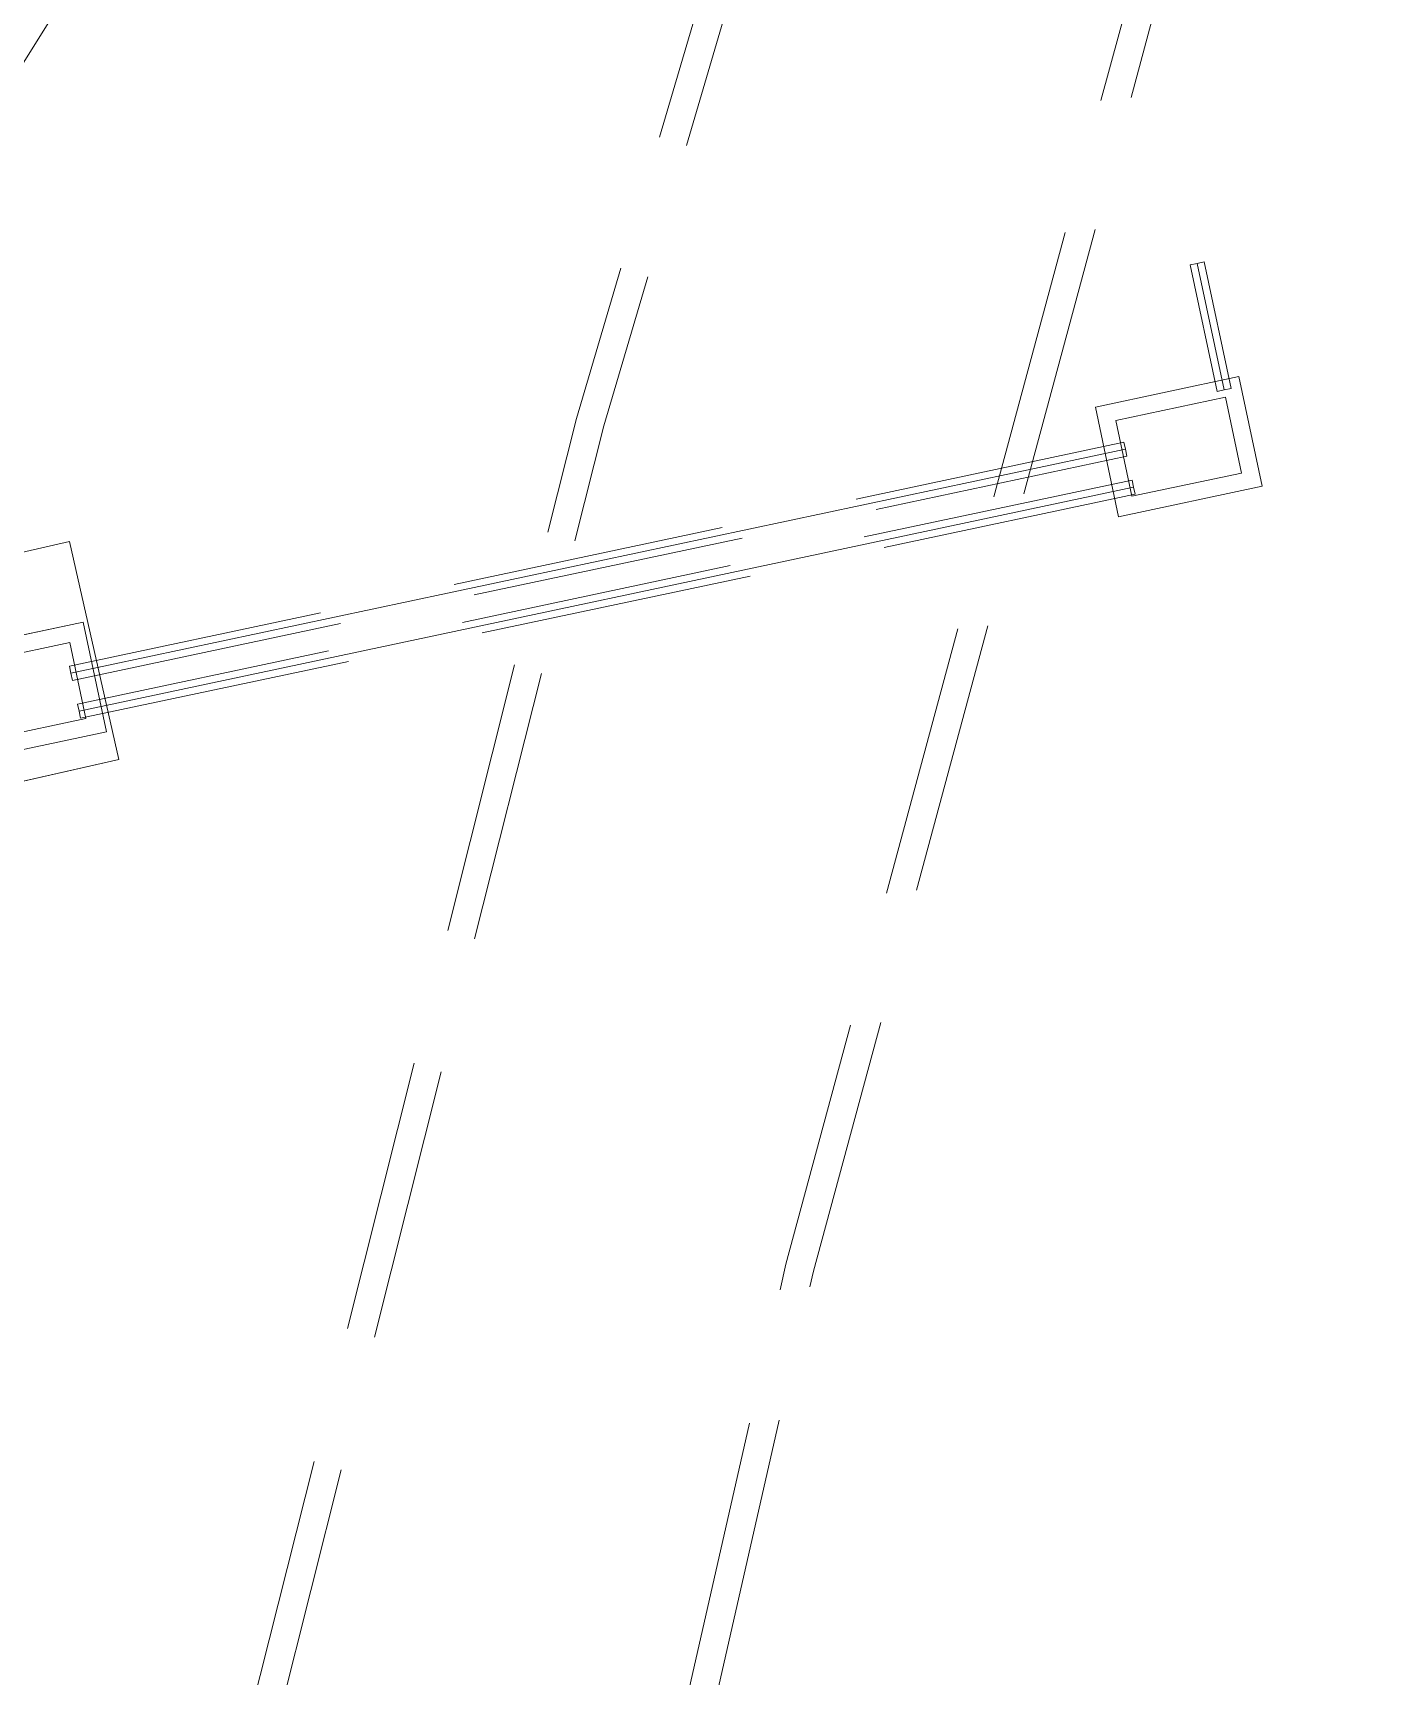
# Model space of a CAD drawing. Header units: metres. Extents: x 1753726 to 1755216, y 5920592 to 5921703.
# Drawn here: x 1755126.33 to 1755141.92, y 5921369.92 to 5921388.98 of the extents above; entities that cross this region are included whole.
import ezdxf

# ---------------------------------------------------------------- set-up
doc = ezdxf.new("R2010")
doc.units = ezdxf.units.M
doc.linetypes.add('CENTER', pattern=[50.8, 31.75, -6.35, 6.35, -6.35])
doc.linetypes.add('HIDDEN2', pattern=[4.7625, 3.175, -1.5875])
for name, color, linetype, lineweight in [('A-DETL-____-MBND', 5, 'HIDDEN2', 9), ('A-FLOR-____-OTLN', 9, 'Continuous', 9), ('A-GENM-____-OTLN', 4, 'Continuous', 9), ('A-WALL-____-OTLN', 2, 'Continuous', 9), ('P-PIPE-____-CNTR', 1, 'CENTER', 9), ('P-PIPE-____-OTLN', 6, 'HIDDEN2', 18)]:
    doc.layers.add(name, color=color, linetype=linetype, lineweight=lineweight)

# ---------------------------------------------------------------- blocks, each defined once
blk = doc.blocks.new('Main Tunnel - Main Tunnel-3912126-X-ARUP-GL-HERNE_BAY_ALIGNMENT')
at = {"layer": 'A-DETL-____-MBND', "flags": 128}
for points in [[(691.226, 116.061), (689.706, 131.897), (688.82, 147.781), (688.57, 163.688), (688.957, 179.592), (689.979, 195.468), (691.635, 211.291), (693.922, 227.034), (696.838, 242.674), (700.376, 258.184), (704.532, 273.541), (709.298, 288.719), (714.668, 303.694), (720.632, 318.443), (727.182, 332.941), (734.306, 347.166), (738.614, 355.134)], [(691.551, 116.098), (690.032, 131.921), (689.147, 147.793), (688.898, 163.687), (689.284, 179.578), (690.305, 195.441), (691.96, 211.25), (694.245, 226.981), (697.158, 242.607), (700.694, 258.105), (704.846, 273.449), (709.609, 288.615), (714.974, 303.578), (720.934, 318.314), (727.477, 332.8), (734.595, 347.014), (738.9, 354.975)], [(702.498, 283.439), (697.948, 267.993), (694.019, 252.378), (690.718, 236.618), (688.05, 220.738), (686.019, 204.765), (684.628, 188.723), (683.88, 172.638), (683.776, 156.537), (684.316, 140.444), (685.498, 124.385), (686.431, 115.503)], [(702.81, 283.34), (698.264, 267.907), (694.338, 252.304), (691.04, 236.557), (688.374, 220.69), (686.344, 204.73), (684.955, 188.701), (684.207, 172.63), (684.103, 156.541), (684.643, 140.461), (685.824, 124.416), (686.756, 115.541)]]:
    blk.add_lwpolyline(points, dxfattribs=at)
blk = doc.blocks.new('308492-ARUP-STPW-MOD-1600_rvt-1-X-ARUP-GL-HERNE_BAY_ALIGNMENT')
at = {"layer": 'A-WALL-____-OTLN'}
blk.add_blockref('Main Tunnel - Main Tunnel-3912126-X-ARUP-GL-HERNE_BAY_ALIGNMENT', (1754434.685, 5921116.511), dxfattribs=at)
blk = doc.blocks.new('308492-ARUP-STRW-MOD-1700_rvt-1-X-ARUP-GL-HERNE_BAY_ALIGNMENT')
at = {"layer": 'A-FLOR-____-OTLN'}
for p, q in [((1755127.404, 5921390.525), (1755124.886, 5921386.5)), ((1755124.886, 5921386.5), (1755127.404, 5921390.525)), ((1755123.537, 5921382.35), (1755126.756, 5921383.076)), ((1755126.756, 5921383.076), (1755123.537, 5921382.35)), ((1755126.756, 5921383.076), (1755127.327, 5921380.547)), ((1755127.327, 5921380.547), (1755126.756, 5921383.076)), ((1755127.327, 5921380.547), (1755124.108, 5921379.82)), ((1755124.108, 5921379.82), (1755127.327, 5921380.547))]:
    blk.add_line(p, q, dxfattribs=at)
blk = doc.blocks.new('Access Pit Type A - Access Pit Type A-4961349-X-ARUP-GL-HERNE_BAY_ALIGNMENT')
at = {"layer": 'A-GENM-____-OTLN'}
for p, q in [((0.65, 0.85), (-0.65, 0.85)), ((-0.65, 0.85), (-0.65, -0.85)), ((-0.65, -0.85), (-0.65, 0.85)), ((-0.65, 0.85), (0.65, 0.85)), ((-0.65, -0.85), (-0.65, 0.85)), ((-0.65, 0.85), (0.65, 0.85)), ((0.65, 0.85), (-0.65, 0.85)), ((-0.65, 0.85), (-0.65, -0.85)), ((0.65, 0.85), (-0.65, 0.85)), ((-0.65, 0.85), (-0.65, -0.85)), ((-0.65, -0.85), (-0.65, 0.85)), ((-0.65, 0.85), (0.65, 0.85)), ((0.65, -0.85), (0.65, 0.85)), ((0.65, 0.85), (0.65, -0.85)), ((0.65, 0.85), (0.65, -0.85)), ((0.65, -0.85), (0.65, 0.85)), ((0.65, -0.85), (0.65, 0.85)), ((0.65, 0.85), (0.65, -0.85)), ((0.45, 0.65), (-0.45, 0.65)), ((-0.45, 0.65), (-0.45, -0.65)), ((-0.45, -0.65), (-0.45, 0.65)), ((-0.45, 0.65), (0.45, 0.65)), ((0.45, -0.65), (0.45, 0.65)), ((0.45, 0.65), (0.45, -0.65)), ((-0.45, -0.65), (0.45, -0.65)), ((0.45, -0.65), (-0.45, -0.65)), ((-0.65, -0.85), (0.65, -0.85)), ((0.65, -0.85), (-0.65, -0.85)), ((0.65, -0.85), (-0.65, -0.85)), ((-0.65, -0.85), (0.65, -0.85)), ((-0.65, -0.85), (0.65, -0.85)), ((0.65, -0.85), (-0.65, -0.85))]:
    blk.add_line(p, q, dxfattribs=at)
blk = doc.blocks.new('308492-ARUP-STPU-MOD-1500_rvt-1-X-ARUP-GL-HERNE_BAY_ALIGNMENT')
at = {"layer": 'P-PIPE-____-CNTR'}
for p, q in [((1755140.142, 5921384.834), (1755139.83, 5921386.301)), ((1755140.142, 5921384.834), (1755139.83, 5921386.301)), ((1755138.998, 5921384.147), (1755126.771, 5921381.548)), ((1755138.998, 5921384.147), (1755126.771, 5921381.548)), ((1755139.092, 5921383.707), (1755126.865, 5921381.108)), ((1755139.092, 5921383.707), (1755126.865, 5921381.108))]:
    blk.add_line(p, q, dxfattribs=at)
at = {"layer": 'P-PIPE-____-OTLN'}
for p, q in [((1755139.83, 5921386.301), (1755139.748, 5921386.284)), ((1755139.83, 5921386.301), (1755139.748, 5921386.284)), ((1755139.748, 5921386.284), (1755140.06, 5921384.817)), ((1755139.912, 5921386.319), (1755139.83, 5921386.301)), ((1755139.912, 5921386.319), (1755139.83, 5921386.301)), ((1755140.224, 5921384.852), (1755139.912, 5921386.319)), ((1755140.06, 5921384.817), (1755140.142, 5921384.834)), ((1755140.06, 5921384.817), (1755140.142, 5921384.834)), ((1755140.142, 5921384.834), (1755140.224, 5921384.852)), ((1755140.142, 5921384.834), (1755140.224, 5921384.852)), ((1755138.98, 5921384.229), (1755126.754, 5921381.631)), ((1755138.998, 5921384.147), (1755138.98, 5921384.229)), ((1755138.998, 5921384.147), (1755138.98, 5921384.229)), ((1755139.015, 5921384.065), (1755138.998, 5921384.147)), ((1755139.015, 5921384.065), (1755138.998, 5921384.147)), ((1755126.789, 5921381.466), (1755139.015, 5921384.065)), ((1755139.074, 5921383.789), (1755126.847, 5921381.19)), ((1755139.092, 5921383.707), (1755139.074, 5921383.789)), ((1755139.092, 5921383.707), (1755139.074, 5921383.789)), ((1755126.882, 5921381.026), (1755139.109, 5921383.625)), ((1755139.109, 5921383.625), (1755139.092, 5921383.707)), ((1755139.109, 5921383.625), (1755139.092, 5921383.707)), ((1755126.754, 5921381.631), (1755126.771, 5921381.548)), ((1755126.754, 5921381.631), (1755126.771, 5921381.548)), ((1755126.771, 5921381.548), (1755126.789, 5921381.466)), ((1755126.771, 5921381.548), (1755126.789, 5921381.466)), ((1755126.847, 5921381.19), (1755126.865, 5921381.108)), ((1755126.847, 5921381.19), (1755126.865, 5921381.108)), ((1755126.865, 5921381.108), (1755126.882, 5921381.026)), ((1755126.865, 5921381.108), (1755126.882, 5921381.026))]:
    blk.add_line(p, q, dxfattribs=at)
at = {"layer": 'A-GENM-____-OTLN', "rotation": 281.9999999999987}
for p in [(1755139.615, 5921384.176), (1755126.215, 5921381.328)]:
    blk.add_blockref('Access Pit Type A - Access Pit Type A-4961349-X-ARUP-GL-HERNE_BAY_ALIGNMENT', p, dxfattribs=at)

msp = doc.modelspace()

# ---------------------------------------------------------------- block references
for name in ['308492-ARUP-STPW-MOD-1600_rvt-1-X-ARUP-GL-HERNE_BAY_ALIGNMENT', '308492-ARUP-STRW-MOD-1700_rvt-1-X-ARUP-GL-HERNE_BAY_ALIGNMENT', '308492-ARUP-STPU-MOD-1500_rvt-1-X-ARUP-GL-HERNE_BAY_ALIGNMENT']:
    msp.add_blockref(name, (0, 0))

doc.saveas('drawing.dxf')
